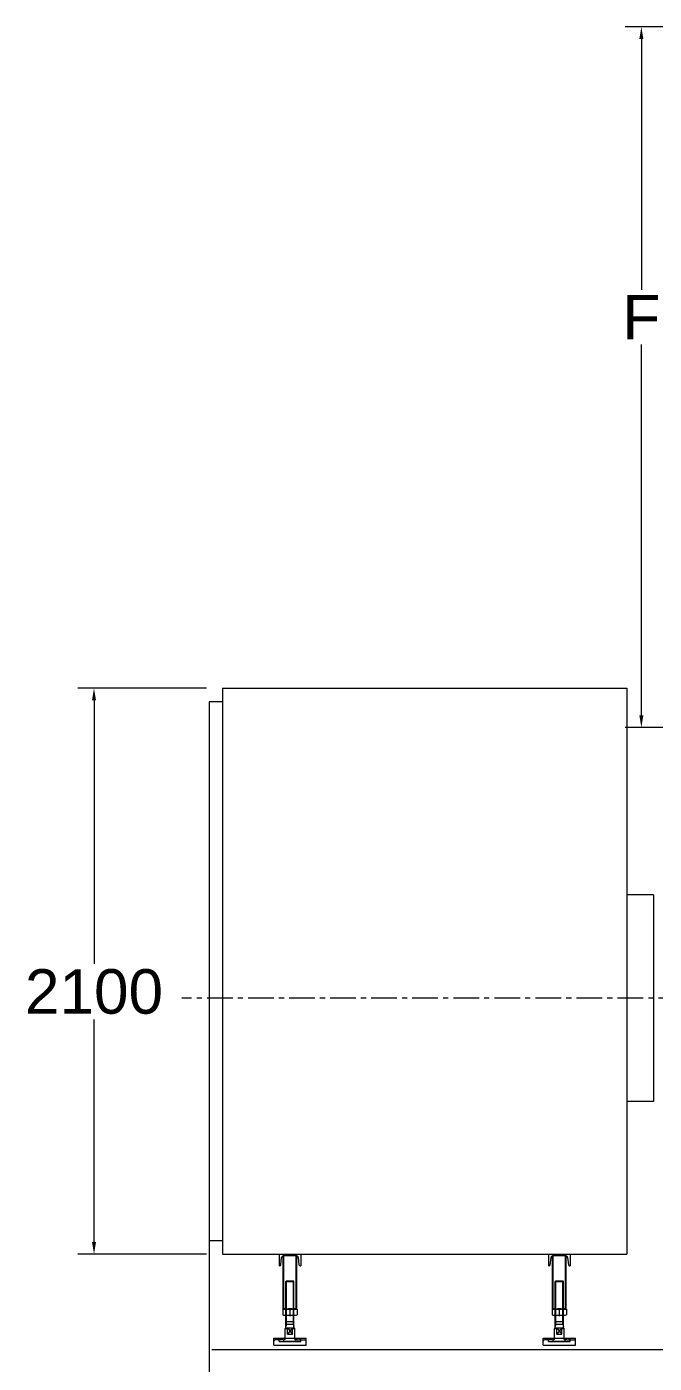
# Model space of a CAD drawing. Header units: millimetres. Extents: x 2 to 805233, y 2 to 613512.
# Drawn here: x 542689 to 601863, y 298341 to 424314 of the extents above; entities that cross this region are included whole.
import ezdxf

# ---------------------------------------------------------------- set-up
doc = ezdxf.new("R2010")
doc.units = ezdxf.units.MM
doc.header["$LTSCALE"] = 25.4
doc.linetypes.add('CENTER', pattern=[50.8, 31.75, -6.35, 6.35, -6.35])
doc.layers.get('Defpoints').update_dxf_attribs({"lineweight": 5})
doc.layers.add('CAXA1', color=5, linetype='CENTER', lineweight=5)
doc.styles.add('Roman', font='arial.ttf')
doc.styles.get("Standard").update_dxf_attribs({"font": 'arial.ttf'})
doc.dimstyles.new('ISO-25', dxfattribs={"dimscale": 30, "dimtxt": 38.1, "dimasz": 38.1, "dimexe": 50.8, "dimexo": 50.8, "dimgap": 15.875, "dimtad": 1, "dimtih": 1, "dimtoh": 1, "dimdec": 1, "dimlfac": 0.03937, "dimdsep": 46, "dimtxsty": 'Standard', "dimcen": 63.5, "dimclrd": 7, "dimclre": 7, "dimclrt": 7, "dimadec": 0, "dimazin": 0, "dimtfac": 1, "dimtdec": 1, "dimtmove": 0, "dimatfit": 3, "dimfxl": 25.4, "dimlwd": 5, "dimlwe": 5, "dimarcsym": 0})

# ---------------------------------------------------------------- blocks, each defined once
blk = doc.blocks.new('*D19')
at = {"color": 7, "linetype": 'Continuous', "lineweight": 5, "transparency": 16777216}
for p, q in [((732305, 317253), (732305, 280005)), ((559890, 311210), (559890, 280005)), ((731162, 281529), (561033, 281529))]:
    blk.add_line(p, q, dxfattribs=at)
at = {"color": 7, "transparency": 16777216}
for points in [[(561033, 281719), (561033, 281338), (559890, 281529)], [(731162, 281719), (731162, 281338), (732305, 281529)]]:
    blk.add_solid(points, dxfattribs=at)
at = {"layer": 'Defpoints', "color": 0, "transparency": 16777216}
for p in [(732305, 318777), (559890, 312734), (559890, 281529)]:
    blk.add_point(p, dxfattribs=at)
at = {"color": 7, "lineweight": 5, "transparency": 16777216, "insert": (660986, 284101), "char_height": 4191, "attachment_point": 5, "style": 'Roman'}
blk.add_mtext('B', dxfattribs=at)
blk = doc.blocks.new('*D11')
at = {"color": 7, "linetype": 'Continuous', "lineweight": 5, "transparency": 16777216}
for p, q in [((606054, 424314), (599121, 424314)), ((600645, 423171), (600645, 399502)), ((600645, 359417), (600645, 394359)), ((612658, 358274), (599121, 358274))]:
    blk.add_line(p, q, dxfattribs=at)
at = {"color": 7, "transparency": 16777216}
for points in [[(600455, 423171), (600836, 423171), (600645, 424314)], [(600455, 359417), (600836, 359417), (600645, 358274)]]:
    blk.add_solid(points, dxfattribs=at)
at = {"layer": 'Defpoints', "color": 0, "transparency": 16777216}
for p in [(607578, 424314), (600645, 358274), (614182, 358274)]:
    blk.add_point(p, dxfattribs=at)
at = {"color": 7, "lineweight": 5, "transparency": 16777216, "insert": (600645, 396931), "char_height": 4191, "attachment_point": 5, "style": 'Roman'}
blk.add_mtext('F', dxfattribs=at)
blk = doc.blocks.new('*D8')
at = {"color": 7, "linetype": 'Continuous', "lineweight": 5, "transparency": 16777216}
for p, q in [((559636, 361957), (547511, 361957)), ((549035, 360814), (549035, 335975)), ((549035, 309760), (549035, 330742)), ((559636, 308617), (547511, 308617))]:
    blk.add_line(p, q, dxfattribs=at)
at = {"color": 7, "transparency": 16777216}
for points in [[(548845, 360814), (549226, 360814), (549035, 361957)], [(548845, 309760), (549226, 309760), (549035, 308617)]]:
    blk.add_solid(points, dxfattribs=at)
at = {"layer": 'Defpoints', "color": 0, "transparency": 16777216}
for p in [(549035, 361957), (561160, 361957), (561160, 308617)]:
    blk.add_point(p, dxfattribs=at)
at = {"color": 7, "lineweight": 5, "transparency": 16777216, "insert": (549035, 333358), "char_height": 4191, "attachment_point": 5, "style": 'Roman'}
blk.add_mtext('2100', dxfattribs=at)

msp = doc.modelspace()

# ---------------------------------------------------------------- linework, layer by layer
at = {"color": 7, "lineweight": 5}
for p, q in [((561159.95, 361956.99), (561159.95, 308616.99)), ((561159.95, 361956.99), (599259.95, 361956.99)), ((599259.95, 361956.99), (599259.95, 308616.99)), ((559889.95, 360686.99), (559889.95, 309886.99)), ((561159.95, 360686.99), (559889.95, 360686.99)), ((601799.95, 342487.89), (599259.95, 342487.89)), ((601799.95, 342487.89), (601799.95, 323006.09)), ((601799.95, 323006.09), (599259.95, 323006.09)), ((561159.95, 309886.99), (559889.95, 309886.99)), ((561159.95, 308616.99), (599259.95, 308616.99)), ((566493.95, 308616.99), (568525.95, 308616.99)), ((566493.95, 308616.99), (566493.95, 307524.79)), ((566556.94, 307524.79), (566493.95, 307524.79)), ((566658.04, 307616.28), (566727.11, 308307.01)), ((566874.95, 303435.39), (566874.95, 308482.58)), ((566929.3, 308489.99), (568090.59, 308489.99)), ((566929.3, 303435.39), (566938.45, 308489.99)), ((568090.59, 303435.39), (568081.45, 308489.99)), ((568144.95, 303435.39), (568144.95, 308482.58)), ((568292.79, 308307.01), (568361.86, 307616.28)), ((568462.95, 307524.79), (568525.95, 307524.79)), ((568525.95, 308616.99), (568525.95, 307524.79)), ((591893.95, 308616.99), (593925.95, 308616.99)), ((591893.95, 308616.99), (591893.95, 307524.79)), ((591956.94, 307524.79), (591893.95, 307524.79)), ((592058.04, 307616.28), (592127.11, 308307.01)), ((592274.95, 303435.39), (592274.95, 308482.58)), ((592329.3, 308489.99), (593490.59, 308489.99)), ((592329.3, 303435.39), (592338.45, 308489.99)), ((593490.59, 303435.39), (593481.45, 308489.99)), ((593544.95, 303435.39), (593544.95, 308482.58)), ((593692.79, 308307.01), (593761.86, 307616.28)), ((593862.95, 307524.79), (593925.95, 307524.79)), ((593925.95, 308616.99), (593925.95, 307524.79)), ((567128.95, 306051.58), (567179.75, 306102.38)), ((567128.95, 306051.58), (567890.95, 306051.58)), ((567128.95, 301682.78), (567128.95, 306051.58)), ((567177.07, 302037.51), (567177.07, 306099.7)), ((567179.75, 306102.38), (567840.15, 306102.38)), ((567890.95, 306051.58), (567840.15, 306102.38)), ((567842.83, 302037.51), (567842.83, 306099.7)), ((567890.95, 301682.78), (567890.95, 306051.58)), ((592528.95, 306051.58), (592579.75, 306102.38)), ((592528.95, 306051.58), (593290.95, 306051.58)), ((592528.95, 301682.78), (592528.95, 306051.58)), ((592577.07, 302037.51), (592577.07, 306099.7)), ((592579.75, 306102.38), (593240.15, 306102.38)), ((593290.95, 306051.58), (593240.15, 306102.38)), ((593242.83, 302037.51), (593242.83, 306099.7)), ((593290.95, 301682.78), (593290.95, 306051.58)), ((566835.37, 303435.2), (566835.37, 302919.78)), ((566874.95, 303486.1), (568144.95, 303486.1)), ((566929.3, 303435.39), (568144.95, 303435.39)), ((567004.02, 303486.1), (568015.88, 303486.1)), ((567004.02, 302868.88), (568015.88, 302868.88)), ((567172.66, 302919.78), (567172.66, 303435.2)), ((567509.95, 303537), (567509.95, 302792.68)), ((567847.24, 302919.78), (567847.24, 303435.2)), ((568184.52, 303435.2), (568184.52, 302919.78)), ((592235.37, 303435.2), (592235.37, 302919.78)), ((592274.95, 303486.1), (593544.95, 303486.1)), ((592329.3, 303435.39), (593544.95, 303435.39)), ((592404.02, 303486.1), (593415.88, 303486.1)), ((592404.02, 302868.88), (593415.88, 302868.88)), ((592572.66, 302919.78), (592572.66, 303435.2)), ((592909.95, 303537), (592909.95, 302792.68)), ((593247.24, 302919.78), (593247.24, 303435.2)), ((593584.52, 303435.2), (593584.52, 302919.78)), ((567116.25, 301682.78), (567065.45, 301631.98)), ((567065.45, 300590.58), (567065.45, 301631.98)), ((567065.45, 301631.98), (567281, 301631.98)), ((567116.25, 302292.38), (567903.65, 302292.38)), ((567116.25, 301682.78), (567903.65, 301682.78)), ((567128.95, 302038.38), (567890.95, 302038.38)), ((567177.07, 302037.51), (567128.95, 301805.9)), ((567738.9, 301682.78), (567281, 301073.18)), ((567281, 301682.78), (567738.9, 301073.18)), ((567281, 301073.18), (567281, 301682.78)), ((567738.9, 301073.18), (567738.9, 301682.78)), ((567738.9, 301631.98), (567954.45, 301631.98)), ((567842.83, 302037.51), (567890.95, 301805.9)), ((567903.65, 301682.78), (567954.45, 301631.98)), ((567954.45, 300590.58), (567954.45, 301631.98)), ((592516.25, 301682.78), (592465.45, 301631.98)), ((592465.45, 300590.58), (592465.45, 301631.98)), ((592465.45, 301631.98), (592681, 301631.98)), ((592516.25, 302292.38), (593303.65, 302292.38)), ((592516.25, 301682.78), (593303.65, 301682.78)), ((592528.95, 302038.38), (593290.95, 302038.38)), ((592577.07, 302037.51), (592528.95, 301805.9)), ((593138.9, 301682.78), (592681, 301073.18)), ((592681, 301682.78), (593138.9, 301073.18)), ((592681, 301073.18), (592681, 301682.78)), ((593138.9, 301073.18), (593138.9, 301682.78)), ((593138.9, 301631.98), (593354.45, 301631.98)), ((593242.83, 302037.51), (593290.95, 301805.9)), ((593303.65, 301682.78), (593354.45, 301631.98)), ((593354.45, 300590.58), (593354.45, 301631.98)), ((565985.95, 300692.18), (569033.95, 300692.18)), ((565985.95, 300057.18), (565985.95, 300692.18)), ((565985.95, 300057.18), (565985.95, 300412.78)), ((565985.95, 300057.18), (569033.95, 300057.18)), ((565985.95, 300057.18), (569033.95, 300057.18)), ((566493.95, 300539.78), (566112.95, 300539.78)), ((566493.95, 300387.38), (566493.95, 300692.18)), ((566493.95, 300692.18), (568525.95, 300692.18)), ((566493.95, 300387.38), (568525.95, 300387.38)), ((566544.75, 300539.78), (566544.75, 300692.18)), ((566824.15, 300539.78), (566544.75, 300539.78)), ((566824.15, 300539.78), (566824.15, 300692.18)), ((566925.75, 300387.38), (566925.75, 300590.58)), ((567065.45, 300590.58), (566925.75, 300590.58)), ((566938.45, 300438.18), (566938.45, 300590.58)), ((566938.45, 300438.18), (568081.45, 300438.18)), ((567040.05, 300590.58), (567040.05, 300692.18)), ((567281, 301073.18), (567738.9, 301073.18)), ((567954.45, 300590.58), (568094.15, 300590.58)), ((567979.85, 300590.58), (567979.85, 300692.18)), ((568081.45, 300438.18), (568081.45, 300590.58)), ((568094.15, 300387.38), (568094.15, 300590.58)), ((568195.75, 300539.78), (568195.75, 300692.18)), ((568195.75, 300539.78), (568475.15, 300539.78)), ((568475.15, 300539.78), (568475.15, 300692.18)), ((568525.95, 300387.38), (568525.95, 300692.18)), ((568525.95, 300539.78), (568906.95, 300539.78)), ((569033.95, 300057.18), (569033.95, 300692.18)), ((569033.95, 300057.18), (569033.95, 300412.78)), ((591385.95, 300692.18), (594433.95, 300692.18)), ((591385.95, 300057.18), (591385.95, 300692.18)), ((591385.95, 300057.18), (591385.95, 300412.78)), ((591385.95, 300057.18), (594433.95, 300057.18)), ((591385.95, 300057.18), (594433.95, 300057.18)), ((591893.95, 300539.78), (591512.95, 300539.78)), ((591893.95, 300387.38), (591893.95, 300692.18)), ((591893.95, 300692.18), (593925.95, 300692.18)), ((591893.95, 300387.38), (593925.95, 300387.38)), ((591944.75, 300539.78), (591944.75, 300692.18)), ((592224.15, 300539.78), (591944.75, 300539.78)), ((592224.15, 300539.78), (592224.15, 300692.18)), ((592325.75, 300387.38), (592325.75, 300590.58)), ((592465.45, 300590.58), (592325.75, 300590.58)), ((592338.45, 300438.18), (592338.45, 300590.58)), ((592338.45, 300438.18), (593481.45, 300438.18)), ((592440.05, 300590.58), (592440.05, 300692.18)), ((592681, 301073.18), (593138.9, 301073.18)), ((593354.45, 300590.58), (593494.15, 300590.58)), ((593379.85, 300590.58), (593379.85, 300692.18)), ((593481.45, 300438.18), (593481.45, 300590.58)), ((593494.15, 300387.38), (593494.15, 300590.58)), ((593595.75, 300539.78), (593595.75, 300692.18)), ((593595.75, 300539.78), (593875.15, 300539.78)), ((593875.15, 300539.78), (593875.15, 300692.18)), ((593925.95, 300387.38), (593925.95, 300692.18)), ((593925.95, 300539.78), (594306.95, 300539.78)), ((594433.95, 300057.18), (594433.95, 300692.18)), ((594433.95, 300057.18), (594433.95, 300412.78)), ((613686.19, 299599.99), (560137.16, 299599.99))]:
    msp.add_line(p, q, dxfattribs=at)
for centre, radius, start, end in [((566556.94, 307626.39), 101.6, 270, 354.2894069), ((566929.3, 308286.79), 203.2, 90, 174.2894069), ((568090.59, 308286.79), 203.2, 5.7105931, 90), ((568462.95, 307626.39), 101.6, 185.7105931, 270), ((591956.94, 307626.39), 101.6, 270, 354.2894069), ((592329.3, 308286.79), 203.2, 90, 174.2894069), ((593490.59, 308286.79), 203.2, 5.7105931, 90), ((593862.95, 307626.39), 101.6, 185.7105931, 270), ((567004.02, 303181.26), 304.84, 56.4113187, 123.5886813), ((567004.02, 303173.72), 304.84, 236.4113187, 303.5886813), ((567509.95, 302343.1), 1143, 72.8370575, 107.1629425), ((567509.95, 304011.88), 1143, 252.8370575, 287.1629425), ((568015.88, 303181.26), 304.84, 56.4113187, 123.5886813), ((568015.88, 303173.72), 304.84, 236.4113187, 303.5886813), ((592404.02, 303181.26), 304.84, 56.4113187, 123.5886813), ((592404.02, 303173.72), 304.84, 236.4113187, 303.5886813), ((592909.95, 302343.1), 1143, 72.8370575, 107.1629425), ((592909.95, 304011.88), 1143, 252.8370575, 287.1629425), ((593415.88, 303181.26), 304.84, 56.4113187, 123.5886813), ((593415.88, 303173.72), 304.84, 236.4113187, 303.5886813), ((566112.95, 300412.78), 127, 90, 180), ((567509.95, 303627.46), 3240.09, 259.8407843, 280.1592157), ((568906.95, 300412.78), 127, 0, 90), ((591512.95, 300412.78), 127, 90, 180), ((592909.95, 303627.46), 3240.09, 259.8407843, 280.1592157), ((594306.95, 300412.78), 127, 0, 90)]:
    msp.add_arc(centre, radius, start, end, dxfattribs=at)
at = {"layer": 'CAXA1', "linetype": 'CENTER', "lineweight": 5, "ltscale": 3}
msp.add_line((647272.67, 332746.99), (557312.9, 332746.99), dxfattribs=at)

# ---------------------------------------------------------------- dimensions: what is measured, and where the dimension line sits
at = {"color": 7, "lineweight": 5}
for base, p1, p2, angle, text, picture, middle in [((600645.3, 358273.99), (607578.45, 424313.99), (614182.45, 358273.99), 90, 'F', '*D11', (600645.3, 396930.55)), ((549035.28, 361956.99), (561159.95, 308616.99), (561159.95, 361956.99), 90, '2100', '*D8', (549035.28, 333358.48)), ((559890.2, 281528.94), (732305.39, 318776.99), (559890.2, 312733.62), 180, 'B', '*D19', (660986.02, 281528.94))]:
    dim = msp.add_linear_dim(base=base, p1=p1, p2=p2, angle=angle, text=text, dimstyle='ISO-25', override={"dimscale": 30, "dimtxt": 139.7, "dimpost": '\\X', "dimtxsty": 'Roman', "dimtmove": 1}, dxfattribs=at)
    dim.commit()
    dim.dimension.update_dxf_attribs({"geometry": picture, "text_midpoint": middle, "dimtype": 160})

doc.saveas('drawing.dxf')
